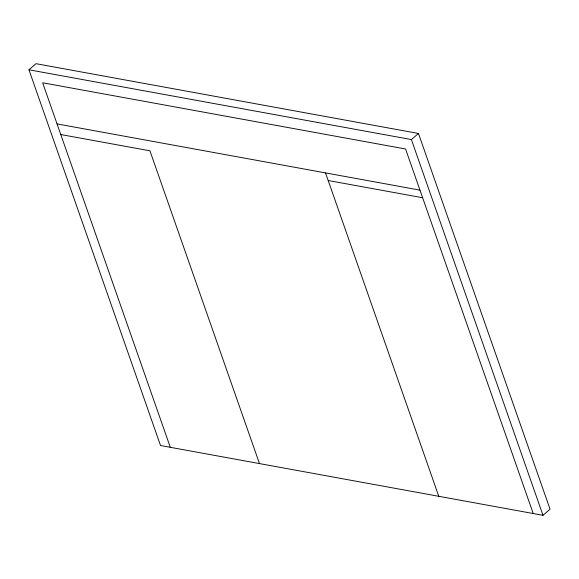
<?xml version="1.0" encoding="UTF-8"?>
<svg xmlns="http://www.w3.org/2000/svg" width="579" height="579" viewBox="0 0 579 579"><rect width="100%" height="100%" fill="white"/><g stroke="black" fill="none" stroke-linecap="round" stroke-linejoin="round"><path stroke-width="0.87" d="M28.95 69.784L36.007 63.683L418.465 133.467L550.05 509.216L542.993 515.317L160.535 445.533L28.95 69.784L411.401 139.568L418.465 133.467M57.053 123.913L419.963 190.136M328.184 180.51L422.627 197.743M60.773 134.538L149.932 150.808L259.472 463.591M411.401 139.568L542.993 515.317M533.223 513.537L405.561 148.991L42.643 82.775L170.306 447.321M325.521 172.904L438.773 496.304"/></g></svg>
